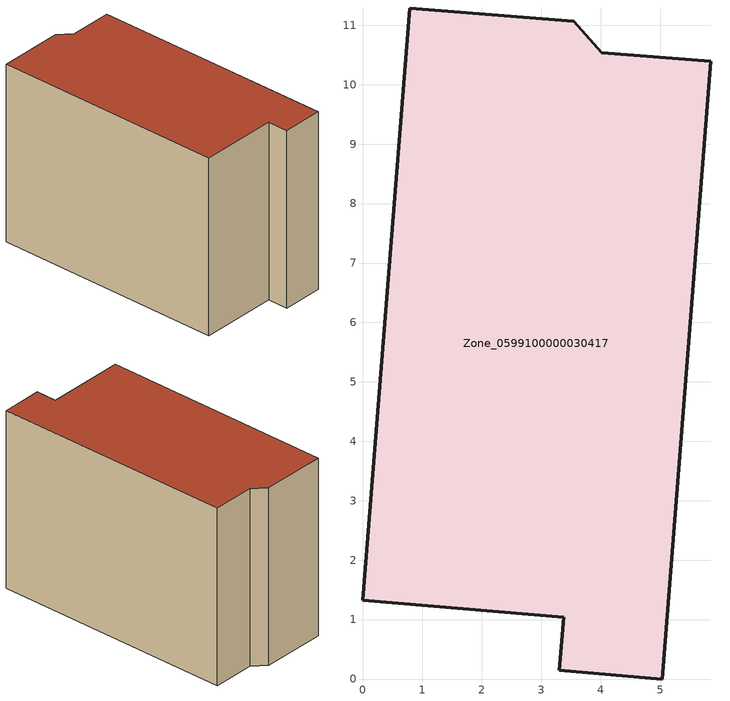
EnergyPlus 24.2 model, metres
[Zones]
Zone_0599100000030417
 floor ground (C_G): 5.85,10.39 5.04,0 3.3,0.15 3.38,1.04 0,1.32 0.79,11.29 3.55,11.07 4.02,10.54 z0
 wall outside (C_F): 5.04,0 5.85,10.39 4.02,10.54 3.55,11.07 0.79,11.29 0,1.32 3.38,1.04 3.3,0.15 5.04,0 z0:7.79
 roof outside (C_R): 5.85,10.39 4.02,10.54 3.55,11.07 0.79,11.29 0,1.32 3.38,1.04 3.3,0.15 5.04,0 z7.79
[BUILDING]
Pand.0599100000030417: North Axis=0; Terrain=City; Loads Convergence Tolerance Value=0.04; Temperature Convergence Tolerance Value=0.4; Solar Distribution=FullExterior; Maximum Number of Warmup Days=25; Minimum Number of Warmup Days=1
[Site:Location]
Rotterdam.The.Hague.AP_ZH_NLD Design_Conditions: Latitude=51.96; Longitude=4.45; Time Zone=1; Elevation=-4.5
[SITE:GROUNDTEMPERATURE:BUILDINGSURFACE]
18, 18, 18, 18, 18, 18, 18, 18, 18, 18, 18, 18
[MATERIAL] Thermal Absorptance=0.9; Solar Absorptance=0.7; Visible Absorptance=0.7
Name | Roughness | Thickness | Conductivity | Density | Specific Heat
G.TI.1946 | MediumSmooth | 0.15 | 1 | 540 | 1210
F.TI.1946 | Rough | 0.3 | 0.857143 | 1920 | 840
R.TI.1946 | MediumRough | 0.2 | 0.1 | 1500 | 1000
[CONSTRUCTION]
C_G: G.TI.1946
C_F: F.TI.1946
C_R: R.TI.1946
[ZONE]
Zone_0599100000030417: Type=1; Multiplier=1; Ceiling Height=Autocalculate; Volume=Autocalculate; Floor Area=autocalculate; Part of Total Floor Area=Yes
[ZONEINFILTRATION:DESIGNFLOWRATE]
Infil_Zone_0599100000030417: Zone or ZoneList or Space or SpaceList=Zone_0599100000030417; Schedule=AlwaysOn; Design Flow Rate Calculation Method=Flow/Area; Flow Rate per Floor Area=0.003; Constant Term Coefficient=1; Temperature Term Coefficient=0; Velocity Term Coefficient=0; Velocity Squared Term Coefficient=0
[HVACTEMPLATE:ZONE:IDEALLOADSAIRSYSTEM]
Zone_0599100000030417: Maximum Heating Supply Air Temperature=50; Minimum Cooling Supply Air Temperature=13; Maximum Heating Supply Air Humidity Ratio=0.0156; Minimum Cooling Supply Air Humidity Ratio=0.0077; Heating Limit=NoLimit; Cooling Limit=NoLimit; Dehumidification Control Type=ConstantSensibleHeatRatio; Cooling Sensible Heat Ratio=0.7; Dehumidification Setpoint=60; Humidification Control Type=None; Humidification Setpoint=30; Outdoor Air Method=None; Outdoor Air Flow Rate per Person=0.00944; Outdoor Air Flow Rate per Zone Floor Area=0; Outdoor Air Flow Rate per Zone=0; Demand Controlled Ventilation Type=None; Outdoor Air Economizer Type=NoEconomizer; Heat Recovery Type=None; Sensible Heat Recovery Effectiveness=0.7; Latent Heat Recovery Effectiveness=0.65
[ZONECONTROL:THERMOSTAT]
ThermostatControl_Zone_0599100000030417: Zone or ZoneList=Zone_0599100000030417; Control Type Schedule=DualSetpointControlType; Control 1=Thermostat_Zone_0599100000030417; Temperature Difference Between Cutout And Setpoint=0
[THERMOSTATSETPOINT:DUALSETPOINT]
Thermostat_Zone_0599100000030417: Heating Setpoint Temperature Schedule=HeatingSetpoint_Zone_0599100000030417; Cooling Setpoint Temperature Schedule=CoolingSetpoint_Zone_0599100000030417
[SCHEDULE:COMPACT]
HeatingSetpoint_Zone_0599100000030417: Through: 12/31, For: AllDays, Until: 24:00, 21
CoolingSetpoint_Zone_0599100000030417: Through: 12/31, For: AllDays, Until: 24:00, 24
DualSetpointControlType: Through: 12/31, For: AllDays, Until: 24:00, 4
AlwaysOn: Through: 12/31, For: AllDays, Until: 24:00, 1
